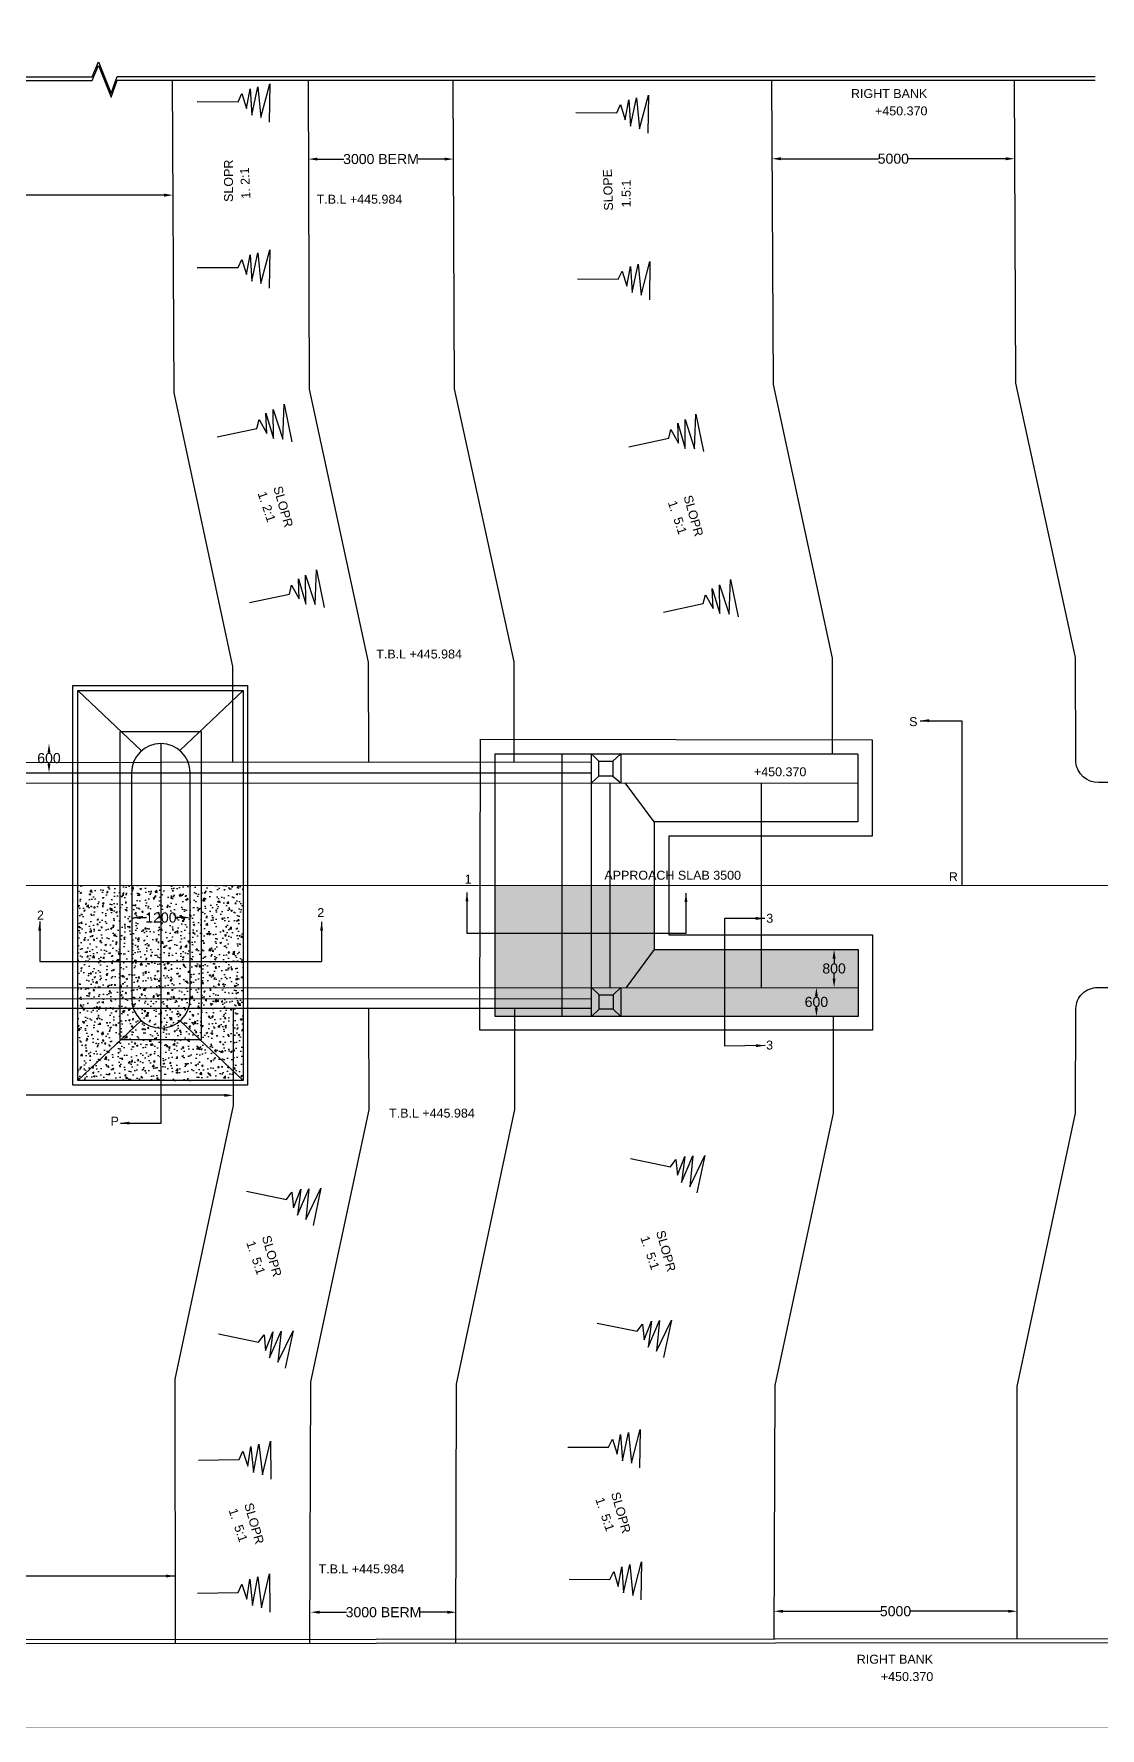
# Model space of a CAD drawing. Header units: inches. Extents: x 85560 to 186087, y -228023 to -165458.
# Drawn here: x 128015 to 151884, y -228007 to -190093 of the extents above; entities that cross this region are included whole.
import ezdxf

# ---------------------------------------------------------------- set-up
doc = ezdxf.new("R2010")
doc.units = ezdxf.units.IN
doc.header["$MEASUREMENT"] = 0
doc.styles.get("Standard").update_dxf_attribs({"font": 'arial.ttf'})
doc.dimstyles.new('ST100', dxfattribs={"dimtxt": 225, "dimasz": 200, "dimexe": 0, "dimexo": 300, "dimgap": 0.09, "dimtad": 0, "dimtih": 1, "dimtoh": 1, "dimdec": 0, "dimzin": 0, "dimdsep": 46, "dimtxsty": 'Standard', "dimcen": 0, "dimse1": 1, "dimse2": 1, "dimadec": 0, "dimazin": 0, "dimtfac": 1, "dimtdec": 0, "dimtofl": 0, "dimtmove": 0, "dimatfit": 3, "dimfxl": 2000, "dimtolj": 1, "dimtzin": 0, "dimarcsym": 0})
pattern_1 = [(50, (0, 0), (358.6301, -31.37607), [37.5, -412.5]), (355, (0, 0), (-69.37567, 376.09607), [30, -330]), (100.4514, (29.9, -2.6), (289.2547, 344.71977), [31.8701, -350.57106]), (46.1842, (0, 100), (533.6205, -82.7595), [56.25, -618.75]), (96.6356, (44.47, 93.1), (467.3314, 487.0589), [47.8051, -525.8565]), (351.1842, (0, 100), (467.331, 487.0593), [45, -495]), (21, (50, 75), (298.45353, -201.30945), [37.5, -412.5]), (326, (50, 75), (121.65767, 362.575), [30, -330]), (71.4514, (74.87, 58.22), (420.1113, 161.26525), [31.8701, -350.57106]), (37.5, (0, 0), (6.07993, 166.44693), [0, -326, 0, -335, 0, -331.25]), (7.5, (0, 0), (131.53477, 197.20586), [0, -191, 0, -318.5, 0, -126.25]), (327.5, (-111.5, 0), (266.91122, -11.277436), [0, -125, 0, -390, 0, -517.5]), (317.5, (-161.5, 0), (291.59308, 50.0525), [0, -162.5, 0, -259, 0, -367.5])]

# ---------------------------------------------------------------- blocks, each defined once
blk = doc.blocks.new('*D52')
at = {"color": 0, "lineweight": -2, "transparency": 16777216}
for p, q in [((121025, -193701), (124592, -193701)), ((130931, -193701), (127365, -193701))]:
    blk.add_line(p, q, dxfattribs=at)
at = {"color": 0, "transparency": 16777216}
for points in [[(121025, -193668), (121025, -193735), (120825, -193701)], [(130931, -193668), (130931, -193735), (131131, -193701)]]:
    blk.add_solid(points, dxfattribs=at)
at = {"layer": 'Defpoints', "color": 0, "transparency": 16777216}
for p in [(120825, -193711), (131131, -193701), (131131, -193727)]:
    blk.add_point(p, dxfattribs=at)
at = {"color": 0, "transparency": 16777216, "insert": (125978, -193701), "char_height": 225, "attachment_point": 5}
blk.add_mtext('\\A1;NORMAL B.W 9500', dxfattribs=at)
blk = doc.blocks.new('*D53')
at = {"color": 0, "lineweight": -2, "transparency": 16777216}
for p, q in [((134363, -192895), (134957, -192895)), ((137210, -192895), (136615, -192895))]:
    blk.add_line(p, q, dxfattribs=at)
at = {"color": 0, "transparency": 16777216}
for points in [[(134363, -192861), (134363, -192928), (134163, -192895)], [(137210, -192861), (137210, -192928), (137410, -192895)]]:
    blk.add_solid(points, dxfattribs=at)
at = {"layer": 'Defpoints', "color": 0, "transparency": 16777216}
for p in [(134163, -192895), (137410, -192882), (137410, -192895)]:
    blk.add_point(p, dxfattribs=at)
at = {"color": 0, "transparency": 16777216, "insert": (135786, -192895), "char_height": 225, "attachment_point": 5}
blk.add_mtext('\\A1;3000 BERM', dxfattribs=at)
blk = doc.blocks.new('*D54')
at = {"color": 0, "lineweight": -2, "transparency": 16777216}
for p, q in [((144737, -192887), (146919, -192887)), ((149773, -192887), (147591, -192887))]:
    blk.add_line(p, q, dxfattribs=at)
at = {"color": 0, "transparency": 16777216}
for points in [[(144737, -192854), (144737, -192921), (144537, -192887)], [(149773, -192854), (149773, -192921), (149973, -192887)]]:
    blk.add_solid(points, dxfattribs=at)
at = {"layer": 'Defpoints', "color": 0, "transparency": 16777216}
for p in [(144537, -192892), (149973, -192867), (149973, -192887)]:
    blk.add_point(p, dxfattribs=at)
at = {"color": 0, "transparency": 16777216, "insert": (147255, -192887), "char_height": 225, "attachment_point": 5}
blk.add_mtext('\\A1;5000', dxfattribs=at)
blk = doc.blocks.new('*D72')
at = {"color": 0, "lineweight": -2, "transparency": 16777216}
for p, q in [((128353, -206175), (128353, -206186)), ((128353, -206427), (128353, -206416))]:
    blk.add_line(p, q, dxfattribs=at)
at = {"color": 0, "transparency": 16777216}
for points in [[(128320, -206175), (128387, -206175), (128353, -205975)], [(128320, -206427), (128387, -206427), (128353, -206627)]]:
    blk.add_solid(points, dxfattribs=at)
at = {"layer": 'Defpoints', "color": 0, "transparency": 16777216}
for p in [(128348, -205975), (128353, -205975), (128348, -206627)]:
    blk.add_point(p, dxfattribs=at)
at = {"color": 0, "transparency": 16777216, "insert": (128353, -206301), "char_height": 225, "attachment_point": 5}
blk.add_mtext('\\A1;600', dxfattribs=at)
blk = doc.blocks.new('*D73')
at = {"color": 0, "lineweight": -2, "transparency": 16777216}
for p, q in [((130404, -209869), (130534, -209869)), ((131314, -209869), (131184, -209869))]:
    blk.add_line(p, q, dxfattribs=at)
at = {"color": 0, "transparency": 16777216}
for points in [[(130404, -209836), (130404, -209902), (130204, -209869)], [(131314, -209836), (131314, -209902), (131514, -209869)]]:
    blk.add_solid(points, dxfattribs=at)
at = {"layer": 'Defpoints', "color": 0, "transparency": 16777216}
for p in [(130204, -209869), (131514, -209869), (131514, -209869)]:
    blk.add_point(p, dxfattribs=at)
at = {"color": 0, "transparency": 16777216, "insert": (130859, -209869), "char_height": 225, "attachment_point": 5}
blk.add_mtext('\\A1;1200', dxfattribs=at)
blk = doc.blocks.new('*D74')
at = {"color": 0, "lineweight": -2, "transparency": 16777216}
for p, q in [((119771, -213846), (124368, -213846)), ((132279, -213846), (127682, -213846))]:
    blk.add_line(p, q, dxfattribs=at)
at = {"color": 0, "transparency": 16777216}
for points in [[(119771, -213813), (119771, -213880), (119571, -213846)], [(132279, -213813), (132279, -213880), (132479, -213846)]]:
    blk.add_solid(points, dxfattribs=at)
at = {"layer": 'Defpoints', "color": 0, "transparency": 16777216}
for p in [(132479, -213821), (119571, -213849), (132479, -213846)]:
    blk.add_point(p, dxfattribs=at)
at = {"color": 0, "transparency": 16777216, "insert": (126025, -213846), "char_height": 225, "attachment_point": 5}
blk.add_mtext('\\A1;EXTENDED B.W 11900', dxfattribs=at)
blk = doc.blocks.new('*D75')
at = {"color": 0, "lineweight": -2, "transparency": 16777216}
for p, q in [((145928, -210785), (145928, -210894)), ((145928, -211234), (145928, -211124))]:
    blk.add_line(p, q, dxfattribs=at)
at = {"color": 0, "transparency": 16777216}
for points in [[(145895, -210785), (145962, -210785), (145928, -210585)], [(145895, -211234), (145962, -211234), (145928, -211434)]]:
    blk.add_solid(points, dxfattribs=at)
at = {"layer": 'Defpoints', "color": 0, "transparency": 16777216}
for p in [(145928, -210585), (145928, -210585), (145928, -211434)]:
    blk.add_point(p, dxfattribs=at)
at = {"color": 0, "transparency": 16777216, "insert": (145928, -211009), "char_height": 225, "attachment_point": 5}
blk.add_mtext('\\A1;800', dxfattribs=at)
blk = doc.blocks.new('*D76')
at = {"color": 0, "lineweight": -2, "transparency": 16777216}
for p, q in [((145533, -211634), (145533, -211642)), ((145533, -211881), (145533, -211872))]:
    blk.add_line(p, q, dxfattribs=at)
at = {"color": 0, "transparency": 16777216}
for points in [[(145499, -211634), (145566, -211634), (145533, -211434)], [(145499, -211881), (145566, -211881), (145533, -212081)]]:
    blk.add_solid(points, dxfattribs=at)
at = {"layer": 'Defpoints', "color": 0, "transparency": 16777216}
for p in [(145533, -211434), (145533, -212081), (145533, -212081)]:
    blk.add_point(p, dxfattribs=at)
at = {"color": 0, "transparency": 16777216, "insert": (145533, -211757), "char_height": 225, "attachment_point": 5}
blk.add_mtext('\\A1;600', dxfattribs=at)
blk = doc.blocks.new('*D104')
at = {"color": 0, "lineweight": -2, "transparency": 16777216}
for p, q in [((144782, -225392), (146969, -225392)), ((149827, -225392), (147640, -225392))]:
    blk.add_line(p, q, dxfattribs=at)
at = {"color": 0, "transparency": 16777216}
for points in [[(144782, -225359), (144782, -225425), (144582, -225392)], [(149827, -225359), (149827, -225425), (150027, -225392)]]:
    blk.add_solid(points, dxfattribs=at)
at = {"layer": 'Defpoints', "color": 0, "transparency": 16777216}
for p in [(144582, -225402), (150027, -225392), (150027, -225402)]:
    blk.add_point(p, dxfattribs=at)
at = {"color": 0, "transparency": 16777216, "insert": (147304, -225392), "char_height": 225, "attachment_point": 5}
blk.add_mtext('\\A1;5000', dxfattribs=at)
blk = doc.blocks.new('*D117')
at = {"color": 0, "lineweight": -2, "transparency": 16777216}
for p, q in [((134410, -225414), (135013, -225414)), ((137274, -225414), (136671, -225414))]:
    blk.add_line(p, q, dxfattribs=at)
at = {"color": 0, "transparency": 16777216}
for points in [[(134410, -225380), (134410, -225447), (134210, -225414)], [(137274, -225380), (137274, -225447), (137474, -225414)]]:
    blk.add_solid(points, dxfattribs=at)
at = {"layer": 'Defpoints', "color": 0, "transparency": 16777216}
for p in [(134210, -225150), (137474, -225152), (137474, -225414)]:
    blk.add_point(p, dxfattribs=at)
at = {"color": 0, "transparency": 16777216, "insert": (135842, -225414), "char_height": 225, "attachment_point": 5}
blk.add_mtext('\\A1;3000 BERM', dxfattribs=at)

msp = doc.modelspace()

# ---------------------------------------------------------------- hatches: boundary and pattern name
h = msp.add_hatch()
h.set_pattern_fill('AR-CONC', color=256, scale=50, style=0)
h.set_pattern_definition(pattern_1)
h.paths.add_polyline_path([(129938.5, -209148.3), (128998.8, -209148.4), (128998.8, -211439.6), (129938.5, -211439.3)])
h.paths.add_polyline_path([(130203.2, -209148.2), (129938.5, -209148.3), (129938.5, -211439.3), (130204.3, -211439.2)])
h.paths.add_polyline_path([(130859, -209148.2), (130203.2, -209148.2), (130204.3, -211439.2), (130859.5, -211439)])
h.paths.add_polyline_path([(131514.4, -209148.1), (130859, -209148.2), (130859.5, -211439), (131514.4, -211438.8)])
h.paths.add_polyline_path([(131769.9, -209148.1), (131514.4, -209148.1), (131514.4, -211438.8), (131769.9, -211438.7)])
h.paths.add_polyline_path([(132700.7, -209148), (131769.9, -209148.1), (131769.9, -211438.7), (132700.7, -211438.4)])
h.paths.add_polyline_path([(132700.7, -211438.4), (131769.9, -211438.7), (131769.9, -211686.5), (132700.7, -211686)])
h.paths.add_polyline_path([(131769.9, -211438.7), (131514.4, -211438.8), (131514.4, -211686.6), (131769.9, -211686.5)])
h.paths.add_polyline_path([(131514.4, -211438.8), (130859.5, -211439), (130859.5, -211686.9), (131514.4, -211686.6)])
h.paths.add_polyline_path([(130859.5, -211439), (130204.3, -211439.2), (130204.4, -211687.2), (130859.5, -211686.9)])
h.paths.add_polyline_path([(130204.3, -211439.2), (129938.5, -211439.3), (129938.5, -211687.3), (130204.4, -211687.2)])
h.paths.add_polyline_path([(129938.5, -211439.3), (128998.8, -211439.6), (128998.8, -211687.7), (129938.5, -211687.3)])
h.paths.add_polyline_path([(129938.5, -211687.3), (128998.8, -211687.7), (128998.8, -211903), (129938.5, -211903)])
h.paths.add_polyline_path([(130204.4, -211687.2), (129938.5, -211687.3), (129938.5, -211903), (130241.1, -211903, -0.0841528)])
h.paths.add_polyline_path([(130859.5, -211686.9), (130204.4, -211687.2, 0.0841528), (130241.1, -211903), (130859.6, -211903)])
h.paths.add_polyline_path([(131514.4, -211687.2), (131514.4, -211686.6), (130859.5, -211686.9), (130859.6, -211903), (131477.7, -211903, 0.0841528)])
h.paths.add_polyline_path([(131769.9, -211686.5), (131514.4, -211686.6, -0.0843827), (131477.7, -211903), (131769.9, -211903)])
h.paths.add_polyline_path([(132700.7, -211686), (131769.9, -211686.5), (131769.9, -211903), (132700.7, -211903)])
h.paths.add_polyline_path([(132700.7, -211903), (132474.7, -211903), (132477.7, -213301.6), (132700.7, -213512.7)])
h.paths.add_polyline_path([(132477.7, -213301.6), (132478.1, -213512.7), (132700.7, -213512.7)])
h.paths.add_polyline_path([(132477.7, -213301.6), (131731.8, -212595.6), (129965.2, -212595.6), (128998.8, -213512.7), (132478.1, -213512.7)])
h.paths.add_polyline_path([(129965.2, -212595.6), (129938.5, -212595.6), (129938.5, -211903), (128998.8, -211903), (128998.8, -213512.7)])
h.paths.add_polyline_path([(130241.1, -211903), (129938.5, -211903), (129938.5, -212595.6), (129965.2, -212595.6), (130415.4, -212168.4, -0.1230192)])
h.paths.add_polyline_path([(130859.6, -211903), (130241.1, -211903, 0.3189433), (130859.7, -212341.9)])
h.paths.add_polyline_path([(131477.7, -211903), (130859.6, -211903), (130859.7, -212341.9, 0.3186918)])
h.paths.add_polyline_path([(131769.9, -211903), (131477.7, -211903, -0.1291781), (131291.6, -212179), (131731.8, -212595.6), (131769.9, -212595.6)])
h.paths.add_polyline_path([(132474.7, -211903), (131769.9, -211903), (131769.9, -212595.6), (131731.8, -212595.6), (132477.7, -213301.6)])
h.paths.add_polyline_path([(131291.6, -212179, -0.3837148), (130415.4, -212168.4), (129965.2, -212595.6), (131731.8, -212595.6)])
h.paths.add_polyline_path([(130477.7, -209697.8), (131240.2, -209697.8), (131240.2, -210040), (130477.7, -210040)], flags=9)
h = msp.add_hatch()
h.set_pattern_fill('AR-CONC', color=256, scale=50, style=0)
h.set_pattern_definition(pattern_1)
h.paths.add_polyline_path([(139844.3, -209147.2), (138340.3, -209147.4), (138340.3, -211436.6), (139844.3, -211436.1)])
h.paths.add_polyline_path([(140495.5, -209147.1), (139844.3, -209147.2), (139844.3, -211436.1), (140495.5, -211435.9)])
h.paths.add_polyline_path([(140910.9, -209147.1), (140495.5, -209147.1), (140495.5, -211435.9), (140911.7, -211435.7)])
h.paths.add_polyline_path([(141902.4, -209147), (140910.9, -209147.1), (140911.7, -211435.7), (141273.6, -211435.6), (141902.4, -210584.7)])
h.paths.add_polyline_path([(139844.3, -211436.1), (138340.3, -211436.6), (138340.3, -211683.5), (139844.3, -211682.8)])
h.paths.add_polyline_path([(139844.3, -211682.8), (138340.3, -211683.5), (138340.3, -211903), (139844.3, -211903)])
h.paths.add_polyline_path([(139844.3, -211903), (138770.5, -211903), (138770.5, -212080.6), (139844.3, -212080.6)])
h.paths.add_polyline_path([(138770.5, -211903), (138340.3, -211903), (138340.3, -212080.6), (138770.5, -212080.6)])
h.paths.add_polyline_path([(140495.5, -211903), (139844.3, -211903), (139844.3, -212080.6), (140495.5, -212080.6)])
h.paths.add_polyline_path([(140495.5, -211682.5), (139844.3, -211682.8), (139844.3, -211903), (140495.5, -211903)])
h.paths.add_polyline_path([(140495.5, -211435.9), (139844.3, -211436.1), (139844.3, -211682.8), (140495.5, -211682.5)])
h.paths.add_polyline_path([(141154.3, -211435.7), (140495.5, -211435.9), (140668.8, -211596.1), (140985.4, -211596.1)])
h.paths.add_polyline_path([(140668.8, -211596.1), (140495.5, -211435.9), (140495.5, -212080.6), (140668.8, -211915.7)])
h.paths.add_polyline_path([(140985.4, -211915.7), (140668.8, -211915.7), (140495.5, -212080.6), (141154.3, -212080.6)])
h.paths.add_polyline_path([(140985.4, -211596.1), (140668.8, -211596.1), (140668.8, -211915.7), (140985.4, -211915.7)])
h.paths.add_polyline_path([(141154.3, -211435.7), (140985.4, -211596.1), (140985.4, -211915.7), (141154.3, -212080.6)])
h.paths.add_polyline_path([(146464.4, -211433.9), (141154.3, -211435.7), (141154.3, -212080.6), (146464.4, -212080.6)])
h.paths.add_polyline_path([(144294, -210584.7), (141902.4, -210584.7), (141273.6, -211435.6), (144294.3, -211434.6)])
h.paths.add_polyline_path([(146464.4, -210584.7), (144294, -210584.7), (144294.3, -211434.6), (146464.4, -211433.9)])
h.paths.add_polyline_path([(145227.7, -211586.3), (145837.8, -211586.3), (145837.8, -211928.6), (145227.7, -211928.6)], flags=24)
h.paths.add_polyline_path([(145623.8, -210838.3), (146233, -210838.3), (146233, -211180.5), (145623.8, -211180.5)], flags=24)

# ---------------------------------------------------------------- linework, layer by layer
at = {"const_width": 10}
msp.add_lwpolyline([(85565.1, -165462.9), (186079.3, -165462.9), (186079.3, -228002.1), (85565.1, -228002.1)], close=True, dxfattribs=at)
for points in [[(96995.7, -191051.5), (129319.1, -191051.5), (129458.5, -190718.4), (129746.4, -191427.1), (129876.8, -191045.5), (151775.8, -191045.5)], [(96995.7, -191135.5), (129319.1, -191135.5), (129458.5, -190802.5), (129746.4, -191511.1), (129876.8, -191129.6), (151775.8, -191129.6)], [(132471.8, -206399.5), (132471.8, -204250.8), (131152.2, -198126.1), (131119, -191129.6)], [(131672.2, -191605.4), (132586.2, -191611.3), (132673.2, -191429.2), (132775.4, -191766.2), (132855.5, -191324.7), (132895.6, -191910.7), (133030.2, -191277.1), (133097.2, -191966.7), (133294.5, -191214.3), (133281.5, -192070.2)], [(134158.3, -191129.6), (134175.4, -198043.9), (135501.6, -204153.1), (135503.1, -206397.4)], [(138768, -206395.2), (138768, -204141.9), (137429.5, -198033.1), (137403.5, -191129.6)], [(140149.2, -191853), (141063.2, -191858.8), (141150.2, -191676.8), (141252.4, -192013.8), (141332.5, -191572.3), (141372.6, -192158.2), (141507.2, -191524.7), (141574.2, -192214.3), (141771.5, -191461.8), (141758.5, -192317.8)], [(144528.7, -191129.6), (144561.9, -197937.6), (145883.1, -204063.4), (145883.1, -206205.2)], [(131671.7, -195317.9), (132585.7, -195323.8), (132672.7, -195141.7), (132774.9, -195478.7), (132855, -195037.2), (132895.1, -195623.1), (133029.7, -194989.6), (133096.7, -195679.2), (133294, -194926.8), (133281, -195782.7)], [(140183.9, -195576.7), (141097.8, -195582.6), (141184.8, -195400.6), (141287.1, -195737.6), (141367.2, -195296), (141407.2, -195882), (141541.9, -195248.4), (141608.9, -195938), (141806.1, -195185.6), (141793.1, -196041.5)], [(132115.8, -199112.7), (133009.6, -198921.7), (133055.4, -198725.2), (133227.8, -199032.3), (133210.9, -198583.9), (133376.2, -199147.5), (133371.3, -198499.8), (133585.1, -199158.8), (133615.8, -198381.5), (133787.4, -199220.2)], [(141335.5, -199334.3), (142229.3, -199143.3), (142275.1, -198946.8), (142447.5, -199253.9), (142430.6, -198805.4), (142595.8, -199369), (142591, -198721.4), (142804.8, -199380.3), (142835.5, -198603.1), (143007.1, -199441.8)], [(132842.9, -202818.4), (133736.7, -202627.4), (133782.5, -202430.9), (133954.9, -202738), (133938.1, -202289.6), (134103.3, -202853.2), (134098.4, -202205.5), (134312.3, -202864.5), (134343, -202087.3), (134514.5, -202925.9)], [(142107.3, -203031.8), (143001.1, -202840.8), (143046.8, -202644.4), (143219.2, -202951.4), (143202.4, -202503), (143367.6, -203066.6), (143362.7, -202418.9), (143576.6, -203077.9), (143607.3, -202300.7), (143778.9, -203139.4)], [(130424, -206135.2), (128998.8, -204789.2)], [(131283.4, -206127.4), (132700.7, -204789.2)], [(130858.2, -205971), (130859.7, -212341.9)], [(137996.8, -205874.5), (146779.5, -205890.3), (146779.5, -208045), (142226.1, -208045), (142226.1, -210252.2), (146792, -210252.2), (146792, -212391), (137999.5, -212391), (138011.3, -205874.5)], [(146456.5, -206210), (146456.5, -207724.3), (141902.4, -207724.3), (141902.4, -210584.7), (146464.4, -210584.7), (146464.4, -212080.6), (138340.3, -212080.6), (138340.3, -206205.2), (146456.5, -206205.2)], [(139844.3, -212080.6), (139844.3, -206205.2)], [(140495.5, -212080.6), (140495.5, -206205.2)], [(140495.5, -206205.2), (140658.4, -206370.5)], [(140979, -206370.5), (141152.2, -206205.2)], [(141152.2, -206205.2), (141152.3, -206854.5)], [(140495.5, -206394.1), (111520.4, -206413.5)], [(111520.4, -206627.2), (140495.5, -206627.2)], [(107703.4, -206859.7), (146460.5, -206853.7)], [(140658.4, -206706.1), (140495.5, -206854.6)], [(140910.2, -206854.5), (140911.7, -211435.7)], [(140979, -206706.1), (141152.3, -206854.5)], [(141902.4, -207724.3), (141250.4, -206854.5)], [(144292.8, -206854), (144294.3, -211434.6)], [(89544.8, -209152.6), (162113.3, -209144.8)], [(141902.4, -210584.7), (141273.6, -211435.6)], [(107703.4, -211446.5), (146464.5, -211433.9)], [(140495.5, -211435.9), (140668.8, -211596.1)], [(140985.4, -211596.1), (141154.3, -211435.7), (141154.3, -212080.6)], [(111520.4, -211695.7), (140495.5, -211682.5)], [(140495.5, -211903), (111520.4, -211903)], [(132474.7, -211903), (132479.3, -214072.8), (131169.5, -220198), (131174.8, -226108.4)], [(135504.3, -211903), (135511.2, -214171.3), (134210.9, -220254.2)], [(138770.5, -211903), (138770.5, -214166.8), (137467.4, -220308), (137455.6, -226102.8)], [(140668.8, -211915.7), (140495.5, -212080.6)], [(141154.3, -212080.6), (140985.4, -211915.7)], [(130415.4, -212168.4), (128998.8, -213512.7)], [(131291.6, -212179), (132700.7, -213512.7)], [(145904.6, -212080.6), (145910, -214248.7), (144603.2, -220338.1), (144579.3, -226009.6)], [(141368.5, -215259.8), (142263.9, -215442.9), (142384.6, -215281.3), (142419.5, -215631.7), (142583.8, -215214.1), (142509.3, -215796.7), (142764.4, -215201.4), (142696.2, -215890.8), (143035.8, -215191), (142856.9, -216028.1)], [(132775.1, -215994.4), (133670.5, -216177.5), (133791.2, -216015.9), (133826.1, -216366.3), (133990.4, -215948.7), (133915.9, -216531.3), (134171, -215935.9), (134102.8, -216625.4), (134442.4, -215925.6), (134263.5, -216762.7)], [(132151.5, -219184.7), (133046.9, -219367.8), (133167.6, -219206.2), (133202.5, -219556.6), (133366.8, -219139), (133292.3, -219721.6), (133547.4, -219126.2), (133479.2, -219815.7), (133818.8, -219115.9), (133639.9, -219953)], [(140624.3, -218943.2), (141519.7, -219126.4), (141640.4, -218964.7), (141675.3, -219315.1), (141839.6, -218897.6), (141765.1, -219480.1), (142020.1, -218884.8), (141952, -219574.2), (142291.6, -218874.4), (142112.7, -219711.6)], [(134210.9, -220254.2), (134182, -226105.7)], [(139965.6, -221717.5), (140879.5, -221723.3), (140966.5, -221541.3), (141068.8, -221878.3), (141148.8, -221436.8), (141188.9, -222022.7), (141323.5, -221389.2), (141390.5, -222078.7), (141587.8, -221326.3), (141574.8, -222182.3)], [(131698.8, -222012.8), (132612.6, -221996.4), (132695.2, -221812.4), (132805.6, -222146.8), (132875, -221703.4), (132929.2, -222288.2), (133048.4, -221651.6), (133132.2, -222339.4), (133311.1, -221582.4), (133318.9, -222438.4)], [(139994.4, -224675.1), (140908.4, -224681), (140995.4, -224498.9), (141097.6, -224835.9), (141177.7, -224394.4), (141217.8, -224980.4), (141352.4, -224346.8), (141419.4, -225036.4), (141616.7, -224284), (141603.7, -225139.9)], [(131675.1, -224986), (132588.9, -224969.7), (132671.5, -224785.6), (132781.9, -225120), (132851.2, -224676.7), (132905.5, -225261.5), (133024.7, -224624.9), (133108.4, -225312.6), (133287.4, -224555.6), (133295.2, -225411.6)], [(94826.3, -225998.2), (126189.5, -226015.1), (126333.6, -226344.6), (126615.3, -225644.3), (126735.9, -226025.4), (153544.8, -226001.7)], [(94831.3, -226085), (126194.5, -226101.9), (126338.6, -226431.5), (126620.3, -225731.2), (126740.9, -226112.3), (153549.7, -226088.5)]]:
    msp.add_lwpolyline(points)
for points in [[(161086.8, -206848.2), (151847.8, -206848.2, -0.3838845), (151337.4, -206388.6), (151329, -204044.9), (149995.8, -197912.4), (149964.7, -191129.6)], [(130202.1, -206627.2), (130204.4, -211687.2, 1), (131514.4, -211686.6), (131514.4, -206627.2, 1), (130202.1, -206627.2, 1)], [(150027, -226004.8), (150027, -220362.9), (151331.1, -214248), (151342.9, -211904.7, -0.4205257), (151827.8, -211435), (161090.3, -211435)]]:
    msp.add_lwpolyline(points, format="xyb")
for points in [[(128885.5, -204677.3), (132798.7, -204677.3), (132798.7, -213622.1), (128885.5, -213622.1)], [(132700.7, -213512.7), (128998.8, -213512.7), (128998.8, -204789.2), (132700.7, -204789.2)], [(129938.5, -212595.6), (131769.9, -212595.6), (131769.9, -205709.3), (129938.5, -205709.3)], [(140658.4, -206370.5), (140979, -206370.5), (140979, -206706.1), (140658.4, -206706.1)], [(140668.8, -211596.1), (140985.4, -211596.1), (140985.4, -211915.7), (140668.8, -211915.7)]]:
    msp.add_lwpolyline(points, close=True)

# ---------------------------------------------------------------- texts
for s, p in [(' RIGHT BANK', (146229.1, -191528.5)), (' +450.370', (146767.6, -191917)), (' T.B.L +445.984', (134266.8, -193892.8)), (' T.B.L +445.984', (135601.5, -204070.7)), ('S', (147608.8, -205584)), (' +450.370', (144057, -206705.6)), ('1', (137658.9, -209106.5)), (' APPROACH SLAB 3500', (140708.3, -209021.5)), ('R', (148498.3, -209053.6)), ('2', (134360.2, -209856.6)), ('2', (128084.7, -209911.9)), ('3', (144410.5, -209983.9)), ('3', (144406.8, -212821.2)), (' T.B.L +445.984', (135889.2, -214344.6)), ('P', (129730.8, -214524.3)), (' T.B.L +445.984', (134310.5, -224544.2)), (' RIGHT BANK', (146359, -226565.8)), (' +450.370', (146897.6, -226954.3))]:
    msp.add_text(s, height=200).set_placement(p)
for s, rotation, p in [(' SLOPR', 90, (132471.3, -193930.8)), (' 1. 2:1', 92.7958, (132866.5, -193854.1)), (' SLOPE', 91.84966, (140983, -194122.8)), (' 1.5:1', 90, (141375.3, -194053.1)), (' 1. 2:1', 288.55474, (132997.2, -200301.5)), (' SLOPR', 285.75895, (133352.7, -200170.9)), (' 1.  5:1', 288.55474, (142180.1, -200505.3)), (' SLOPR', 285.75895, (142535.6, -200374.7)), (' 1.  5:1', 288.55474, (132741.3, -217070.4)), (' SLOPR', 285.75895, (133096.8, -216939.8)), (' 1.  5:1', 288.55474, (141565.3, -216958.1)), (' SLOPR', 285.75895, (141920.8, -216827.6)), (' 1.  5:1', 288.55474, (140556.7, -222811.3)), (' SLOPR', 285.75895, (140912.2, -222680.7)), (' 1.  5:1', 288.55474, (132345.6, -223055.4)), (' SLOPR', 285.75895, (132701.1, -222924.8))]:
    msp.add_text(s, height=200, rotation=rotation).set_placement(p)

# ---------------------------------------------------------------- dimensions: what is measured, and where the dimension line sits
for base, p1, p2, text, picture, middle in [((137410.1, -192894.7), (134162.7, -192894.7), (137410.1, -192882.5), '3000 BERM', '*D53', (135786.4, -192894.7)), ((149972.7, -192887.4), (144537.3, -192891.6), (149972.7, -192866.7), '5000', '*D54', (147255, -192887.4)), ((131131.3, -193701.3), (120825.4, -193711.4), (131131.3, -193727.5), 'NORMAL B.W 9500', '*D52', (125978.4, -193701.3)), ((131514.4, -209868.9), (130203.6, -209868.9), (131514.4, -209868.9), '1200', '*D73', (130859, -209868.9)), ((132478.8, -213846.3), (119570.6, -213848.8), (132478.8, -213820.9), 'EXTENDED B.W 11900', '*D74', (126024.7, -213846.3)), ((137474.5, -225413.6), (134210.1, -225150.1), (137474.5, -225151.9), '3000 BERM', '*D117', (135842.3, -225413.6)), ((150027, -225392.1), (144581.8, -225402.2), (150027, -225402.2), '5000', '*D104', (147304.4, -225392.1))]:
    dim = msp.add_linear_dim(base=base, p1=p1, p2=p2, text=text, dimstyle='ST100')
    dim.commit()
    dim.dimension.update_dxf_attribs({"geometry": picture, "text_midpoint": middle})
for base, p1, p2, text, picture, middle in [((128353.3, -205975.4), (128347.8, -206627.2), (128347.8, -205975.4), '600', '*D72', (128353.3, -206301.3)), ((145928.4, -210584.7), (145928.4, -211434.1), (145928.4, -210584.7), '800', '*D75', (145928.4, -211009.4)), ((145532.7, -212080.6), (145532.9, -211434.2), (145532.9, -212080.6), '600', '*D76', (145532.7, -211757.4))]:
    dim = msp.add_linear_dim(base=base, p1=p1, p2=p2, angle=90, text=text, dimstyle='ST100')
    dim.commit()
    dim.dimension.update_dxf_attribs({"geometry": picture, "text_midpoint": middle})

# ---------------------------------------------------------------- leaders
for points in [[(147857.5, -205462), (148788.2, -205462), (148788.6, -209146.2)], [(137709.3, -209308.1), (137709.3, -210215.7), (142613.8, -210215.7)], [(142612.8, -209321.9), (142612.8, -210215.7)], [(128145, -209958.2), (128145, -210851.3), (134456, -210851.3)], [(134456, -209961.5), (134456, -210851.3)], [(144376.4, -209888.3), (143473.6, -209888.3), (143473.6, -212746.5)], [(129953.7, -214467.9), (130862.4, -214467.9), (130859.6, -211903)], [(144383.7, -212731.9), (143473.6, -212746.5)], [(131173.5, -224603.4), (127522.8, -224603.4)]]:
    msp.add_leader(points, dimstyle='ST100', override={"dimgap": 0.09, "dimtad": 0})

doc.saveas('drawing.dxf')
